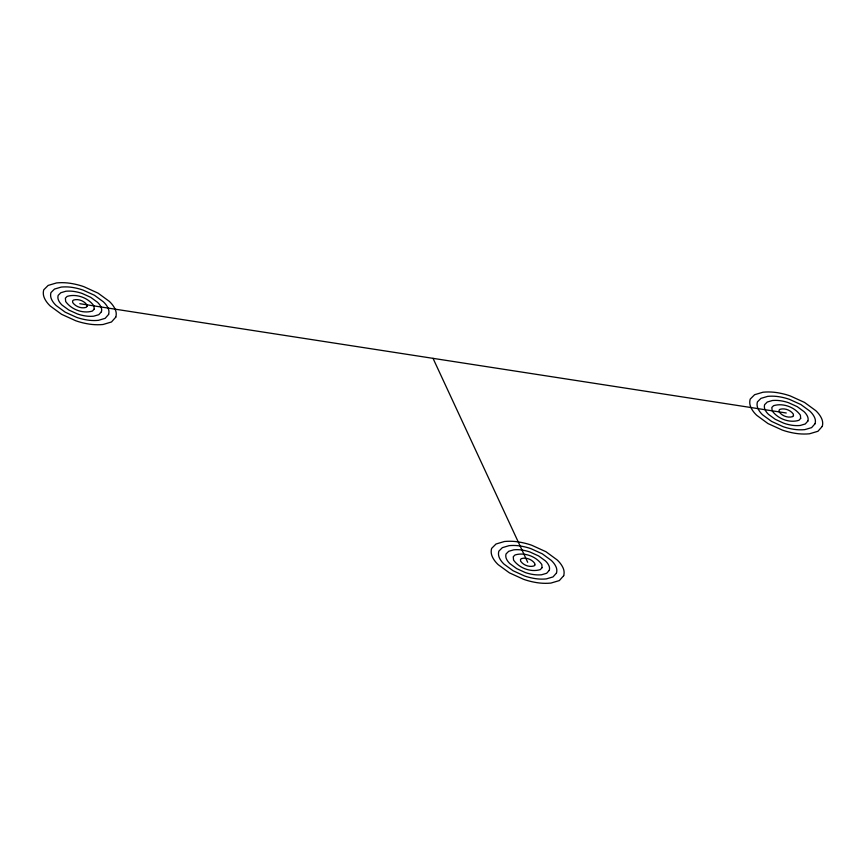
<?xml version="1.0" encoding="UTF-8"?>
<svg xmlns="http://www.w3.org/2000/svg" width="866" height="866" viewBox="0 0 866 866"><rect width="100%" height="100%" fill="white"/><g stroke="black" fill="none" stroke-linecap="round" stroke-linejoin="round"><path stroke-width="1.3" d="M79.802 303.706L786.263 412.995M433.032 358.351L527.686 562.294M87.001 306.391L86.135 307.365C81.382 308.848 75.591 306.629 72.744 302.613L72.592 300.935L73.469 300.058C78.221 298.575 84.013 300.783 86.871 304.8L87.001 306.391M94.21 309.075L92.467 311.024C82.963 313.979 71.38 309.563 65.675 301.52L65.383 298.153L67.137 296.399C76.641 293.444 88.235 297.861 93.929 305.893L94.21 309.075M101.409 311.76L98.811 314.683L93.745 316.177A19.604 11.323 0 0 1 85.485 315.949A30.711 17.731 0 0 1 77.366 313.925L68.836 310.039L62.103 305.124A30.711 17.731 0 0 1 58.607 300.426A20.816 12.016 0 0 1 58.174 295.371L60.804 292.74L65.87 291.236A19.604 11.323 0 0 1 74.13 291.474A30.711 17.731 0 0 1 82.248 293.487L90.778 297.374L97.501 302.299A30.711 17.731 0 0 1 100.997 306.986A19.604 11.323 0 0 1 101.409 311.76M108.607 314.434L105.143 318.342L98.388 320.344A26.142 15.09 0 0 1 87.379 320.03A40.94 23.642 0 0 1 76.554 317.335L65.177 312.161L56.203 305.59A40.94 23.642 0 0 1 51.549 299.344A27.755 16.032 0 0 1 50.964 292.589L54.471 289.082L61.226 287.079A26.142 15.09 0 0 1 72.235 287.393A40.94 23.642 0 0 1 83.06 290.088L94.437 295.263L103.4 301.833A40.94 23.642 0 0 1 108.066 308.08A26.142 15.09 0 0 1 108.607 314.434M115.806 317.118L111.476 321.99L103.032 324.501A32.681 18.868 0 0 1 89.274 324.1A51.181 29.552 0 0 1 75.732 320.745L61.518 314.271L50.304 306.055A51.181 29.552 0 0 1 44.48 298.25A34.694 20.037 0 0 1 43.755 289.807L48.139 285.423L56.571 282.922A32.681 18.868 0 0 1 70.341 283.312A51.181 29.552 0 0 1 83.872 286.678L98.085 293.152L109.311 301.357A51.181 29.552 0 0 1 115.124 309.173A32.681 18.868 0 0 1 115.806 317.118M534.885 564.968L534.019 565.942C529.267 567.425 523.465 565.217 520.618 561.2L520.477 559.512L521.343 558.635C526.106 557.152 531.897 559.371 534.744 563.387L534.885 564.968M542.084 567.652L540.352 569.601C530.847 572.556 519.254 568.139 513.549 560.107L513.267 556.73L515.01 554.976C524.525 552.021 536.108 556.437 541.813 564.48L542.084 567.652M549.282 570.337L546.684 573.26L541.618 574.764A19.604 11.323 0 0 1 533.359 574.526A30.711 17.731 0 0 1 525.24 572.513L516.71 568.626L509.977 563.701A30.711 17.731 0 0 1 506.491 559.014A20.816 12.016 0 0 1 506.058 553.948L508.678 551.317L513.744 549.823A19.604 11.323 0 0 1 522.003 550.051A30.711 17.731 0 0 1 530.122 552.075L538.652 555.961L545.385 560.876A30.711 17.731 0 0 1 548.871 565.574A19.604 11.323 0 0 1 549.282 570.337M556.481 573.021L553.017 576.918L546.262 578.921A26.142 15.09 0 0 1 535.253 578.607A40.94 23.642 0 0 1 524.428 575.912L513.051 570.737L504.077 564.167A40.94 23.642 0 0 1 499.422 557.92A27.755 16.032 0 0 1 498.848 551.166L502.345 547.658L509.1 545.656A26.142 15.09 0 0 1 520.109 545.97A40.94 23.642 0 0 1 530.934 548.665L542.311 553.839L551.285 560.41A40.94 23.642 0 0 1 555.94 566.656A26.142 15.09 0 0 1 556.481 573.021M563.69 575.695L559.349 580.577L550.906 583.078A32.681 18.868 0 0 1 537.147 582.688A51.181 29.552 0 0 1 523.616 579.322L509.403 572.848L498.177 564.643A51.181 29.552 0 0 1 492.364 556.827A34.694 20.037 0 0 1 491.639 548.384L496.012 544.01L504.456 541.499A32.681 18.868 0 0 1 518.214 541.899A51.181 29.552 0 0 1 531.746 545.255L545.97 551.729L557.184 559.945A51.181 29.552 0 0 1 563.008 567.75A32.681 18.868 0 0 1 563.69 575.695M793.462 415.68L792.596 416.654C787.843 418.137 782.052 415.918 779.194 411.902L779.054 410.213L779.93 409.337C784.683 407.864 790.474 410.073 793.332 414.089L793.462 415.68M800.66 418.365L798.928 420.313C789.424 423.268 777.841 418.841 772.136 410.809L771.844 407.442L773.598 405.689C783.102 402.722 794.696 407.15 800.39 415.182L800.66 418.365M807.87 421.049L805.261 423.972L800.206 425.466A19.604 11.323 0 0 1 791.946 425.238A30.711 17.731 0 0 1 783.827 423.214L775.297 419.328L768.564 414.413A30.711 17.731 0 0 1 765.068 409.715A20.816 12.016 0 0 1 764.635 404.66L767.265 402.03L772.331 400.525A19.604 11.323 0 0 1 780.591 400.763A30.711 17.731 0 0 1 788.71 402.777L797.24 406.663L803.962 411.588A30.711 17.731 0 0 1 807.458 416.275A19.604 11.323 0 0 1 807.87 421.049M815.068 423.723L811.604 427.631L804.85 429.623A26.142 15.09 0 0 1 793.841 429.309A40.94 23.642 0 0 1 783.005 426.624L771.638 421.439L762.665 414.879A40.94 23.642 0 0 1 758.01 408.622A27.755 16.032 0 0 1 757.425 401.878L760.933 398.371L767.687 396.368A26.142 15.09 0 0 1 778.696 396.682A40.94 23.642 0 0 1 789.521 399.378L800.888 404.552L809.862 411.123A40.94 23.642 0 0 1 814.527 417.369A26.142 15.09 0 0 1 815.068 423.723M822.267 426.408L817.937 431.279L809.493 433.79A32.681 18.868 0 0 1 795.724 433.39A51.181 29.552 0 0 1 782.193 430.034L767.98 423.561L756.765 415.344A51.181 29.552 0 0 1 750.941 407.54A34.694 20.037 0 0 1 750.216 399.096L754.6 394.712L763.033 392.211A32.681 18.868 0 0 1 776.802 392.601A51.181 29.552 0 0 1 790.333 395.968L804.546 402.441L815.761 410.646A51.181 29.552 0 0 1 821.585 418.462A32.681 18.868 0 0 1 822.267 426.408"/></g></svg>
